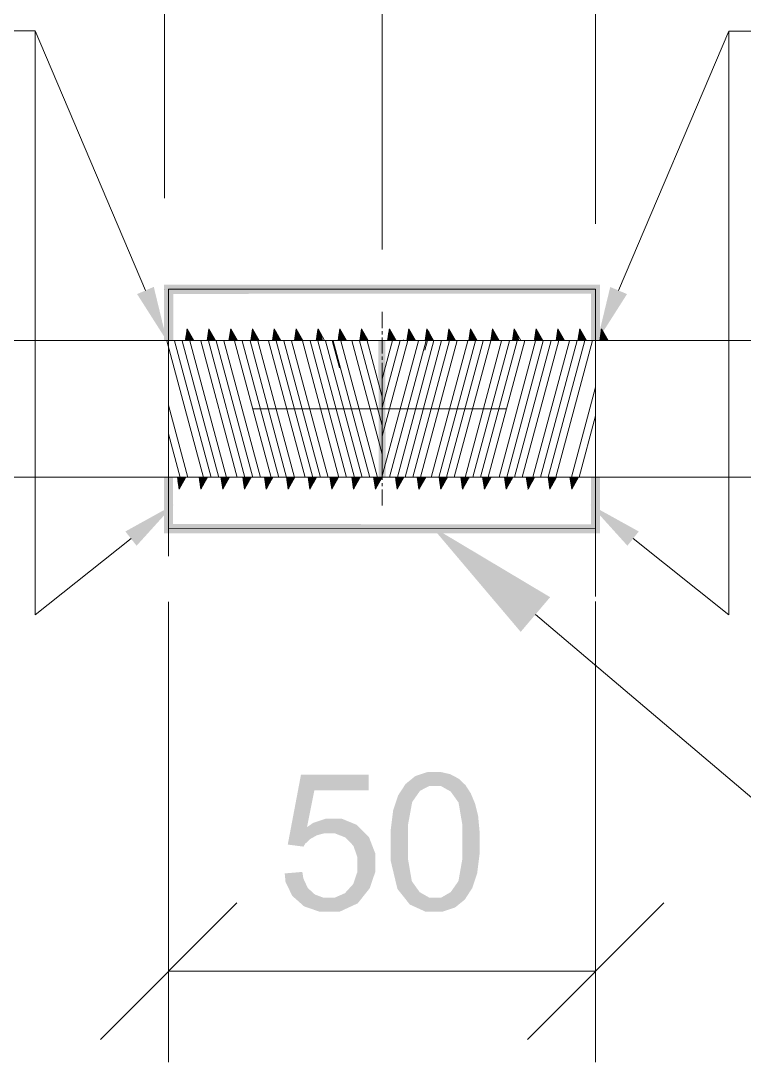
# Model space of a CAD drawing. Header units: millimetres. Extents: x 2 to 579, y 1 to 405.
# Drawn here: x 244.17 to 251.32, y 79.45 to 89.73 of the extents above; entities that cross this region are included whole.
import ezdxf

# ---------------------------------------------------------------- set-up
doc = ezdxf.new("R2010")
doc.units = ezdxf.units.MM
doc.linetypes.add('XKITLINE00', pattern=[0])
doc.layers.add('LinkedObject', color=7, linetype='Continuous', lineweight=0)

# ---------------------------------------------------------------- blocks, each defined once
blk = doc.blocks.new('*A4')
at = {"layer": 'LinkedObject'}
for color, points in [(4, [(249.896, 87.128), (245.677, 87.036), (245.586, 87.126)]), (4, [(249.806, 87.038), (245.677, 87.036), (249.896, 87.128)]), (4, [(249.896, 86.574), (249.806, 87.038), (249.896, 87.128)]), (6, [(245.32, 87.034), (245.485, 87.105), (245.614, 86.572)]), (4, [(245.586, 87.126), (245.677, 86.574), (245.587, 86.574)]), (4, [(245.677, 87.036), (245.677, 86.574), (245.586, 87.126)]), (4, [(249.806, 86.574), (249.806, 87.038), (249.896, 86.574)]), (6, [(249.996, 87.104), (250.162, 87.034), (249.868, 86.572)]), (4, [(247.705, 86.574), (247.776, 85.224), (247.708, 85.224)]), (4, [(247.773, 86.574), (247.776, 85.224), (247.705, 86.574)]), (4, [(245.585, 85.224), (245.676, 84.762), (245.587, 84.672)]), (4, [(245.675, 85.224), (245.676, 84.762), (245.585, 85.224)]), (4, [(249.896, 84.67), (249.806, 85.224), (249.896, 85.224)]), (4, [(249.806, 84.76), (249.806, 85.224), (249.896, 84.67)]), (6, [(245.315, 84.548), (245.204, 84.689), (245.683, 84.954)]), (6, [(250.278, 84.689), (250.166, 84.548), (249.799, 84.954)]), (4, [(245.676, 84.762), (249.806, 84.76), (245.587, 84.672)]), (4, [(245.587, 84.672), (249.806, 84.76), (249.896, 84.67)]), (1, [(249.402, 84.04), (249.111, 83.697), (248.227, 84.741)]), (7, [(248.192, 82.313), (248.207, 82.175), (248.07, 82.273)]), (7, [(248.266, 82.313), (248.207, 82.175), (248.192, 82.313)]), (7, [(248.207, 82.175), (248.266, 82.313), (248.264, 82.175)]), (7, [(248.266, 82.313), (248.322, 82.175), (248.264, 82.175)]), (7, [(248.416, 82.291), (248.266, 82.313), (248.32, 82.313)]), (7, [(248.457, 82.269), (248.266, 82.313), (248.416, 82.291)]), (7, [(248.419, 82.12), (248.266, 82.313), (248.457, 82.269)]), (7, [(248.322, 82.175), (248.266, 82.313), (248.419, 82.12)]), (7, [(247.072, 82.131), (246.809, 81.596), (246.94, 82.288)]), (7, [(247.609, 82.131), (246.94, 82.288), (247.609, 82.288)]), (7, [(247.072, 82.131), (246.94, 82.288), (247.609, 82.131)]), (7, [(247.973, 82.194), (248.082, 82.078), (247.9, 82.082)]), (7, [(248.116, 82.127), (247.973, 82.194), (248.022, 82.234)]), (7, [(248.082, 82.078), (247.973, 82.194), (248.116, 82.127)]), (7, [(248.07, 82.273), (248.207, 82.175), (248.022, 82.234)]), (7, [(248.022, 82.234), (248.207, 82.175), (248.116, 82.127)]), (7, [(248.457, 82.269), (248.458, 82.066), (248.419, 82.12)]), (7, [(248.498, 82.247), (248.458, 82.066), (248.457, 82.269)]), (7, [(248.565, 82.184), (248.458, 82.066), (248.498, 82.247)]), (7, [(246.999, 81.768), (246.809, 81.596), (247.072, 82.131)]), (7, [(248.592, 82.143), (248.458, 82.066), (248.565, 82.184)]), (7, [(248.592, 82.143), (248.497, 82.011), (248.458, 82.066)]), (7, [(248.618, 82.102), (248.497, 82.011), (248.592, 82.143)]), (7, [(248.66, 82.001), (248.497, 82.011), (248.618, 82.102)]), (7, [(248.039, 82.017), (247.827, 81.743), (247.876, 82.009)]), (7, [(247.997, 81.789), (247.827, 81.743), (248.039, 82.017)]), (7, [(247.876, 82.009), (247.827, 81.743), (247.851, 81.936)]), (7, [(247.9, 82.082), (248.082, 82.078), (247.876, 82.009)]), (7, [(247.876, 82.009), (248.082, 82.078), (248.039, 82.017)]), (7, [(248.675, 81.942), (248.535, 81.789), (248.497, 82.011)]), (7, [(248.675, 81.942), (248.497, 82.011), (248.66, 82.001)]), (7, [(248.69, 81.883), (248.535, 81.789), (248.675, 81.942)]), (7, [(248.705, 81.723), (248.535, 81.789), (248.69, 81.883)]), (7, [(247.187, 81.852), (246.999, 81.768), (247.06, 81.81)]), (7, [(247.169, 81.707), (246.999, 81.768), (247.187, 81.852)]), (7, [(247.169, 81.707), (247.187, 81.852), (247.209, 81.707)]), (7, [(247.209, 81.707), (247.187, 81.852), (247.274, 81.707)]), (7, [(247.254, 81.852), (247.274, 81.707), (247.187, 81.852)]), (7, [(247.491, 81.791), (247.254, 81.852), (247.342, 81.852)]), (7, [(247.379, 81.666), (247.254, 81.852), (247.491, 81.791)]), (7, [(247.274, 81.707), (247.254, 81.852), (247.379, 81.666)]), (7, [(247.379, 81.666), (247.491, 81.791), (247.418, 81.625)]), (7, [(247.418, 81.625), (247.491, 81.791), (247.458, 81.584)]), (7, [(247.551, 81.73), (247.458, 81.584), (247.491, 81.791)]), (7, [(247.827, 81.623), (247.997, 81.789), (247.997, 81.623)]), (7, [(247.827, 81.743), (247.997, 81.789), (247.827, 81.623)]), (7, [(248.705, 81.723), (248.535, 81.623), (248.535, 81.789)]), (7, [(246.809, 81.596), (246.999, 81.768), (247.097, 81.688)]), (7, [(247.065, 81.67), (246.809, 81.596), (247.097, 81.688)]), (7, [(247.097, 81.688), (246.999, 81.768), (247.169, 81.707)]), (7, [(247.458, 81.584), (247.551, 81.73), (247.497, 81.472)]), (7, [(247.497, 81.472), (247.551, 81.73), (247.673, 81.511)]), (7, [(247.673, 81.511), (247.551, 81.73), (247.612, 81.669)]), (7, [(248.705, 81.623), (248.535, 81.623), (248.705, 81.723)]), (7, [(247.033, 81.652), (246.809, 81.596), (247.065, 81.67)]), (7, [(246.982, 81.605), (246.809, 81.596), (247.033, 81.652)]), (7, [(246.809, 81.596), (246.982, 81.605), (246.964, 81.576)]), (7, [(247.997, 81.623), (247.827, 81.433), (247.827, 81.623)]), (7, [(247.997, 81.456), (247.827, 81.433), (247.997, 81.623)]), (7, [(248.705, 81.623), (248.535, 81.457), (248.535, 81.623)]), (7, [(248.705, 81.504), (248.535, 81.457), (248.705, 81.623)]), (7, [(247.497, 81.472), (247.673, 81.511), (247.497, 81.401)]), (7, [(247.497, 81.401), (247.673, 81.511), (247.497, 81.326)]), (7, [(247.673, 81.415), (247.497, 81.326), (247.673, 81.511)]), (7, [(248.496, 81.236), (248.705, 81.504), (248.657, 81.239)]), (7, [(248.535, 81.457), (248.705, 81.504), (248.496, 81.236)]), (7, [(248.657, 81.239), (248.705, 81.504), (248.681, 81.312)]), (7, [(247.456, 81.206), (247.673, 81.415), (247.566, 81.098)]), (7, [(247.497, 81.326), (247.673, 81.415), (247.456, 81.206)]), (7, [(247.566, 81.098), (247.673, 81.415), (247.619, 81.165)]), (7, [(247.619, 81.165), (247.673, 81.415), (247.673, 81.323)]), (7, [(247.997, 81.456), (247.96, 81.074), (247.827, 81.433)]), (7, [(247.827, 81.433), (247.96, 81.074), (247.893, 81.158)]), (7, [(248.035, 81.235), (247.96, 81.074), (247.997, 81.456)]), (7, [(246.963, 81.262), (246.779, 81.311), (246.953, 81.326)]), (7, [(246.779, 81.311), (246.912, 81.038), (246.787, 81.226)]), (7, [(246.963, 81.262), (246.912, 81.038), (246.779, 81.311)]), (7, [(246.787, 81.226), (246.912, 81.038), (246.854, 81.089)]), (7, [(247.007, 81.167), (246.912, 81.038), (246.963, 81.262)]), (7, [(246.912, 81.038), (247.007, 81.167), (246.97, 80.986)]), (7, [(247.042, 81.135), (246.97, 80.986), (247.007, 81.167)]), (7, [(247.415, 81.161), (247.566, 81.098), (247.374, 81.116)]), (7, [(247.456, 81.206), (247.566, 81.098), (247.415, 81.161)]), (7, [(247.96, 81.074), (248.035, 81.235), (248.074, 81.18)]), (7, [(248.113, 81.126), (247.96, 81.074), (248.074, 81.18)]), (7, [(248.458, 81.181), (248.559, 81.053), (248.419, 81.126)]), (7, [(248.657, 81.239), (248.458, 81.181), (248.496, 81.236)]), (7, [(248.632, 81.166), (248.458, 81.181), (248.657, 81.239)]), (7, [(248.559, 81.053), (248.458, 81.181), (248.632, 81.166)]), (7, [(247.077, 81.103), (246.97, 80.986), (247.042, 81.135)]), (7, [(247.077, 81.103), (247.212, 80.934), (246.97, 80.986)]), (7, [(247.162, 81.071), (247.212, 80.934), (247.077, 81.103)]), (7, [(247.212, 81.071), (247.212, 80.934), (247.162, 81.071)]), (7, [(247.212, 80.934), (247.566, 81.098), (247.324, 80.934)]), (7, [(247.272, 81.071), (247.566, 81.098), (247.212, 80.934)]), (7, [(247.272, 81.071), (247.212, 80.934), (247.212, 81.071)]), (7, [(247.374, 81.116), (247.566, 81.098), (247.272, 81.071)]), (7, [(247.324, 80.934), (247.566, 81.098), (247.501, 81.016)]), (7, [(248.113, 81.126), (248.266, 80.934), (247.96, 81.074)]), (7, [(247.96, 81.074), (248.266, 80.934), (248.015, 81.004)]), (7, [(248.209, 81.071), (248.266, 80.934), (248.113, 81.126)]), (7, [(248.266, 80.934), (248.209, 81.071), (248.266, 81.071)]), (7, [(248.266, 80.934), (248.323, 81.071), (248.34, 80.934)]), (7, [(248.323, 81.071), (248.266, 80.934), (248.266, 81.071)]), (7, [(248.511, 81.014), (248.323, 81.071), (248.419, 81.126)]), (7, [(248.462, 80.974), (248.323, 81.071), (248.511, 81.014)]), (7, [(248.34, 80.934), (248.323, 81.071), (248.462, 80.974)]), (7, [(248.419, 81.126), (248.559, 81.053), (248.511, 81.014)]), (7, [(246.97, 80.986), (247.212, 80.934), (247.12, 80.934)]), (7, [(248.015, 81.004), (248.266, 80.934), (248.169, 80.934)])]:
    blk.add_hatch(color=color, dxfattribs=at).paths.add_polyline_path(points, flags=17)
at = {"layer": 'LinkedObject', "color": 6, "linetype": 'XKITLINE00', "lineweight": 0}
for p, q in [((245.592, 87.981), (245.592, 96.661)), ((247.741, 87.474), (247.741, 96.661)), ((247.741, 87.758), (247.741, 96.661)), ((249.851, 87.729), (249.851, 96.661)), ((244.313, 89.633), (239.318, 89.633)), ((245.402, 87.069), (244.313, 89.633)), ((244.313, 83.867), (244.313, 89.633)), ((250.079, 87.069), (251.169, 89.632)), ((251.169, 89.632), (256.164, 89.632)), ((251.169, 83.867), (251.169, 89.632)), ((246.468, 85.899), (248.968, 85.899)), ((245.26, 84.618), (244.313, 83.867)), ((250.222, 84.618), (251.169, 83.867)), ((245.632, 83.994), (245.632, 79.447)), ((249.852, 83.996), (249.852, 79.447)), ((246.307, 81.022), (244.957, 79.672)), ((249.177, 79.672), (250.527, 81.022)), ((245.632, 80.347), (249.852, 80.347))]:
    blk.add_line(p, q, dxfattribs=at)
at = {"layer": 'LinkedObject', "color": 7, "linetype": 'XKITLINE00', "lineweight": 0}
for p, q in [((245.592, 87.081), (245.592, 87.081)), ((247.741, 86.858), (247.741, 86.858)), ((249.851, 86.829), (249.851, 86.829)), ((233.175, 86.574), (262.309, 86.574)), ((247.741, 86.574), (247.741, 86.574)), ((262.309, 85.224), (233.175, 85.224)), ((245.632, 84.894), (245.632, 84.894)), ((249.852, 84.896), (249.852, 84.896)), ((249.852, 80.347), (249.852, 80.347))]:
    blk.add_line(p, q, dxfattribs=at)
at = {"layer": 'LinkedObject', "color": 4, "linetype": 'XKITLINE00', "lineweight": 0}
for p, q in [((245.631, 87.081), (249.851, 87.083)), ((245.632, 86.574), (245.631, 87.081)), ((249.851, 86.574), (249.851, 87.083)), ((249.851, 87.083), (249.851, 84.046)), ((245.632, 86.934), (245.632, 84.445)), ((247.741, 86.196), (247.741, 85.224)), ((245.632, 85.224), (245.631, 84.717)), ((249.851, 85.225), (249.851, 84.715)), ((245.631, 84.717), (249.851, 84.715))]:
    blk.add_line(p, q, dxfattribs=at)
at = {"layer": 'LinkedObject', "color": 9, "linetype": 'XKITLINE00', "lineweight": 0}
for p, q in [((247.741, 86.698), (247.741, 86.858)), ((247.741, 86.636), (247.741, 86.667)), ((247.741, 86.448), (247.741, 86.605)), ((247.741, 86.446), (247.741, 86.574)), ((247.741, 86.386), (247.741, 86.417)), ((247.741, 86.384), (247.741, 86.415)), ((247.741, 86.198), (247.741, 86.355)), ((247.741, 86.196), (247.741, 86.352)), ((247.741, 86.136), (247.741, 86.167)), ((247.741, 86.134), (247.741, 86.165)), ((247.741, 85.948), (247.741, 86.105)), ((247.741, 85.946), (247.741, 86.102)), ((247.741, 85.886), (247.741, 85.917)), ((247.741, 85.884), (247.741, 85.915)), ((247.741, 85.698), (247.741, 85.855)), ((247.741, 85.696), (247.741, 85.852)), ((247.741, 85.636), (247.741, 85.667)), ((247.741, 85.634), (247.741, 85.665)), ((247.741, 85.448), (247.741, 85.605)), ((247.741, 85.446), (247.741, 85.602)), ((247.741, 85.386), (247.741, 85.417)), ((247.741, 85.384), (247.741, 85.415)), ((247.741, 85.198), (247.741, 85.355)), ((247.741, 85.224), (247.741, 85.352)), ((247.741, 85.136), (247.741, 85.167)), ((247.741, 84.945), (247.741, 85.105))]:
    blk.add_line(p, q, dxfattribs=at)
at = {"layer": 'LinkedObject', "color": 1, "linetype": 'XKITLINE00', "lineweight": 0}
for p, q in [((245.814, 86.692), (245.797, 86.574)), ((245.803, 86.618), (245.815, 86.574)), ((245.804, 86.625), (245.818, 86.574)), ((245.807, 86.639), (245.824, 86.574)), ((245.808, 86.647), (245.827, 86.574)), ((245.81, 86.661), (245.833, 86.574)), ((245.811, 86.668), (245.836, 86.574)), ((245.813, 86.683), (245.842, 86.574)), ((245.88, 86.574), (245.814, 86.692)), ((245.814, 86.69), (245.845, 86.574)), ((245.824, 86.674), (245.851, 86.574)), ((245.83, 86.664), (245.854, 86.574)), ((245.842, 86.643), (245.86, 86.574)), ((245.847, 86.632), (245.863, 86.574)), ((246.03, 86.692), (246.013, 86.574)), ((246.019, 86.618), (246.031, 86.574)), ((246.02, 86.625), (246.034, 86.574)), ((246.022, 86.64), (246.04, 86.574)), ((246.023, 86.647), (246.043, 86.574)), ((246.025, 86.662), (246.049, 86.574)), ((246.026, 86.669), (246.052, 86.574)), ((246.029, 86.683), (246.058, 86.574)), ((246.096, 86.574), (246.03, 86.692)), ((246.03, 86.69), (246.061, 86.574)), ((246.04, 86.673), (246.067, 86.574)), ((246.046, 86.663), (246.07, 86.574)), ((246.057, 86.642), (246.076, 86.574)), ((246.063, 86.632), (246.079, 86.574)), ((246.245, 86.692), (246.228, 86.574)), ((246.235, 86.618), (246.247, 86.574)), ((246.236, 86.626), (246.25, 86.574)), ((246.238, 86.64), (246.256, 86.574)), ((246.239, 86.647), (246.259, 86.574)), ((246.241, 86.662), (246.264, 86.574)), ((246.242, 86.669), (246.267, 86.574)), ((246.244, 86.684), (246.273, 86.574)), ((246.311, 86.574), (246.245, 86.692)), ((246.245, 86.691), (246.276, 86.574)), ((246.256, 86.673), (246.282, 86.574)), ((246.262, 86.663), (246.285, 86.574)), ((246.273, 86.642), (246.291, 86.574)), ((246.279, 86.632), (246.294, 86.574)), ((246.461, 86.692), (246.444, 86.574)), ((246.45, 86.619), (246.462, 86.574)), ((246.451, 86.626), (246.465, 86.574)), ((246.453, 86.64), (246.471, 86.574)), ((246.454, 86.648), (246.474, 86.574)), ((246.457, 86.662), (246.48, 86.574)), ((246.458, 86.669), (246.483, 86.574)), ((246.46, 86.684), (246.489, 86.574)), ((246.527, 86.574), (246.461, 86.692)), ((246.461, 86.691), (246.492, 86.574)), ((246.472, 86.673), (246.498, 86.574)), ((246.477, 86.662), (246.501, 86.574)), ((246.489, 86.641), (246.507, 86.574)), ((246.495, 86.631), (246.51, 86.574)), ((246.676, 86.692), (246.659, 86.574)), ((246.666, 86.619), (246.678, 86.574)), ((246.667, 86.626), (246.681, 86.574)), ((246.669, 86.641), (246.687, 86.574)), ((246.67, 86.648), (246.69, 86.574)), ((246.672, 86.662), (246.696, 86.574)), ((246.673, 86.67), (246.699, 86.574)), ((246.675, 86.684), (246.705, 86.574)), ((246.742, 86.574), (246.676, 86.692)), ((246.676, 86.691), (246.708, 86.574)), ((246.688, 86.672), (246.714, 86.574)), ((246.693, 86.662), (246.717, 86.574)), ((246.705, 86.641), (246.723, 86.574)), ((246.711, 86.631), (246.726, 86.574)), ((246.892, 86.692), (246.875, 86.574)), ((246.881, 86.619), (246.894, 86.574)), ((246.882, 86.627), (246.897, 86.574)), ((246.885, 86.641), (246.903, 86.574)), ((246.886, 86.648), (246.906, 86.574)), ((246.888, 86.663), (246.912, 86.574)), ((246.889, 86.67), (246.915, 86.574)), ((246.891, 86.684), (246.921, 86.574)), ((246.892, 86.692), (246.924, 86.574)), ((246.958, 86.574), (246.892, 86.692)), ((246.903, 86.672), (246.929, 86.574)), ((246.909, 86.661), (246.932, 86.574)), ((246.921, 86.641), (246.938, 86.574)), ((246.926, 86.63), (246.941, 86.574)), ((247.108, 86.692), (247.09, 86.574)), ((247.097, 86.62), (247.109, 86.574)), ((247.098, 86.627), (247.112, 86.574)), ((247.1, 86.641), (247.118, 86.574)), ((247.101, 86.649), (247.121, 86.574)), ((247.103, 86.663), (247.127, 86.574)), ((247.104, 86.67), (247.13, 86.574)), ((247.106, 86.685), (247.136, 86.574)), ((247.108, 86.692), (247.139, 86.574)), ((247.173, 86.574), (247.108, 86.692)), ((247.119, 86.671), (247.145, 86.574)), ((247.125, 86.661), (247.148, 86.574)), ((247.136, 86.64), (247.154, 86.574)), ((247.323, 86.692), (247.306, 86.574)), ((247.312, 86.617), (247.324, 86.574)), ((247.313, 86.624), (247.327, 86.574)), ((247.315, 86.639), (247.333, 86.574)), ((247.316, 86.646), (247.336, 86.574)), ((247.319, 86.661), (247.342, 86.574)), ((247.32, 86.668), (247.345, 86.574)), ((247.322, 86.682), (247.351, 86.574)), ((247.389, 86.574), (247.323, 86.692)), ((247.323, 86.69), (247.354, 86.574)), ((247.333, 86.675), (247.36, 86.574)), ((247.338, 86.664), (247.363, 86.574)), ((247.35, 86.644), (247.369, 86.574)), ((247.356, 86.633), (247.372, 86.574)), ((247.539, 86.692), (247.521, 86.574)), ((247.528, 86.617), (247.539, 86.574)), ((247.529, 86.625), (247.542, 86.574)), ((247.531, 86.639), (247.548, 86.574)), ((247.532, 86.646), (247.551, 86.574)), ((247.534, 86.661), (247.557, 86.574)), ((247.535, 86.668), (247.56, 86.574)), ((247.537, 86.683), (247.566, 86.574)), ((247.538, 86.69), (247.569, 86.574)), ((247.604, 86.574), (247.539, 86.692)), ((247.548, 86.674), (247.575, 86.574)), ((247.554, 86.664), (247.578, 86.574)), ((247.566, 86.643), (247.584, 86.574)), ((247.572, 86.633), (247.587, 86.574)), ((247.813, 86.692), (247.796, 86.574)), ((247.802, 86.618), (247.814, 86.574)), ((247.803, 86.625), (247.817, 86.574)), ((247.805, 86.639), (247.823, 86.574)), ((247.806, 86.647), (247.826, 86.574)), ((247.809, 86.661), (247.832, 86.574)), ((247.81, 86.668), (247.835, 86.574)), ((247.812, 86.683), (247.841, 86.574)), ((247.879, 86.574), (247.813, 86.692)), ((247.813, 86.69), (247.844, 86.574)), ((247.823, 86.674), (247.85, 86.574)), ((247.829, 86.663), (247.853, 86.574)), ((247.84, 86.643), (247.859, 86.574)), ((247.846, 86.632), (247.862, 86.574)), ((248.004, 86.692), (247.987, 86.574)), ((247.993, 86.618), (248.005, 86.574)), ((247.994, 86.625), (248.008, 86.574)), ((247.997, 86.64), (248.014, 86.574)), ((247.998, 86.647), (248.017, 86.574)), ((248, 86.661), (248.023, 86.574)), ((248.001, 86.669), (248.026, 86.574)), ((248.003, 86.683), (248.032, 86.574)), ((248.07, 86.574), (248.004, 86.692)), ((248.004, 86.69), (248.035, 86.574)), ((248.015, 86.673), (248.041, 86.574)), ((248.02, 86.663), (248.044, 86.574)), ((248.032, 86.642), (248.05, 86.574)), ((248.038, 86.632), (248.053, 86.574)), ((248.185, 86.692), (248.168, 86.574)), ((248.175, 86.618), (248.186, 86.574)), ((248.176, 86.626), (248.189, 86.574)), ((248.178, 86.64), (248.195, 86.574)), ((248.179, 86.647), (248.198, 86.574)), ((248.181, 86.662), (248.204, 86.574)), ((248.182, 86.669), (248.207, 86.574)), ((248.184, 86.684), (248.213, 86.574)), ((248.251, 86.574), (248.185, 86.692)), ((248.185, 86.691), (248.216, 86.574)), ((248.196, 86.673), (248.222, 86.574)), ((248.202, 86.663), (248.225, 86.574)), ((248.213, 86.642), (248.231, 86.574)), ((248.219, 86.632), (248.234, 86.574)), ((248.401, 86.692), (248.384, 86.574)), ((248.39, 86.619), (248.402, 86.574)), ((248.391, 86.626), (248.405, 86.574)), ((248.393, 86.64), (248.411, 86.574)), ((248.394, 86.648), (248.414, 86.574)), ((248.396, 86.662), (248.42, 86.574)), ((248.398, 86.669), (248.423, 86.574)), ((248.4, 86.684), (248.429, 86.574)), ((248.467, 86.574), (248.401, 86.692)), ((248.401, 86.691), (248.432, 86.574)), ((248.412, 86.673), (248.438, 86.574)), ((248.417, 86.662), (248.441, 86.574)), ((248.429, 86.641), (248.447, 86.574)), ((248.435, 86.631), (248.45, 86.574)), ((248.616, 86.692), (248.599, 86.574)), ((248.606, 86.619), (248.618, 86.574)), ((248.607, 86.626), (248.621, 86.574)), ((248.609, 86.641), (248.627, 86.574)), ((248.61, 86.648), (248.63, 86.574)), ((248.612, 86.662), (248.636, 86.574)), ((248.613, 86.67), (248.639, 86.574)), ((248.615, 86.684), (248.645, 86.574)), ((248.682, 86.574), (248.616, 86.692)), ((248.616, 86.691), (248.648, 86.574)), ((248.627, 86.672), (248.654, 86.574)), ((248.633, 86.662), (248.657, 86.574)), ((248.645, 86.641), (248.663, 86.574)), ((248.651, 86.631), (248.666, 86.574)), ((248.832, 86.692), (248.815, 86.574)), ((248.821, 86.619), (248.834, 86.574)), ((248.822, 86.627), (248.837, 86.574)), ((248.825, 86.641), (248.842, 86.574)), ((248.826, 86.648), (248.845, 86.574)), ((248.828, 86.663), (248.851, 86.574)), ((248.829, 86.67), (248.854, 86.574)), ((248.831, 86.684), (248.86, 86.574)), ((248.832, 86.692), (248.863, 86.574)), ((248.898, 86.574), (248.832, 86.692)), ((248.843, 86.672), (248.869, 86.574)), ((248.849, 86.661), (248.872, 86.574)), ((248.861, 86.641), (248.878, 86.574)), ((248.866, 86.63), (248.881, 86.574)), ((249.047, 86.692), (249.03, 86.574)), ((249.037, 86.62), (249.049, 86.574)), ((249.038, 86.627), (249.052, 86.574)), ((249.04, 86.641), (249.058, 86.574)), ((249.041, 86.649), (249.061, 86.574)), ((249.043, 86.663), (249.067, 86.574)), ((249.044, 86.67), (249.07, 86.574)), ((249.046, 86.685), (249.076, 86.574)), ((249.113, 86.574), (249.047, 86.692)), ((249.048, 86.692), (249.079, 86.574)), ((249.059, 86.671), (249.085, 86.574)), ((249.065, 86.661), (249.088, 86.574)), ((249.076, 86.64), (249.094, 86.574)), ((249.263, 86.692), (249.246, 86.574)), ((249.252, 86.617), (249.264, 86.574)), ((249.253, 86.624), (249.267, 86.574)), ((249.255, 86.639), (249.273, 86.574)), ((249.256, 86.646), (249.276, 86.574)), ((249.258, 86.661), (249.282, 86.574)), ((249.26, 86.668), (249.285, 86.574)), ((249.262, 86.682), (249.291, 86.574)), ((249.329, 86.574), (249.263, 86.692)), ((249.263, 86.69), (249.294, 86.574)), ((249.273, 86.675), (249.3, 86.574)), ((249.278, 86.664), (249.303, 86.574)), ((249.29, 86.644), (249.309, 86.574)), ((249.296, 86.633), (249.312, 86.574)), ((249.479, 86.692), (249.461, 86.574)), ((249.468, 86.617), (249.479, 86.574)), ((249.469, 86.625), (249.482, 86.574)), ((249.471, 86.639), (249.488, 86.574)), ((249.472, 86.646), (249.491, 86.574)), ((249.474, 86.661), (249.497, 86.574)), ((249.475, 86.668), (249.5, 86.574)), ((249.477, 86.683), (249.506, 86.574)), ((249.478, 86.69), (249.509, 86.574)), ((249.544, 86.574), (249.479, 86.692)), ((249.488, 86.674), (249.515, 86.574)), ((249.494, 86.664), (249.518, 86.574)), ((249.506, 86.643), (249.524, 86.574)), ((249.512, 86.633), (249.527, 86.574)), ((249.694, 86.692), (249.677, 86.574)), ((249.683, 86.618), (249.695, 86.574)), ((249.684, 86.625), (249.698, 86.574)), ((249.686, 86.639), (249.704, 86.574)), ((249.688, 86.647), (249.707, 86.574)), ((249.69, 86.661), (249.713, 86.574)), ((249.691, 86.668), (249.716, 86.574)), ((249.693, 86.683), (249.722, 86.574)), ((249.76, 86.574), (249.694, 86.692)), ((249.694, 86.69), (249.725, 86.574)), ((249.704, 86.674), (249.731, 86.574)), ((249.71, 86.664), (249.734, 86.574)), ((249.722, 86.643), (249.74, 86.574)), ((249.727, 86.632), (249.743, 86.574)), ((249.91, 86.692), (249.892, 86.574)), ((249.899, 86.618), (249.911, 86.574)), ((249.9, 86.625), (249.914, 86.574)), ((249.902, 86.64), (249.92, 86.574)), ((249.903, 86.647), (249.923, 86.574)), ((249.905, 86.662), (249.929, 86.574)), ((249.906, 86.669), (249.932, 86.574)), ((249.908, 86.683), (249.938, 86.574)), ((249.909, 86.69), (249.941, 86.574)), ((249.975, 86.574), (249.91, 86.692)), ((249.92, 86.673), (249.947, 86.574)), ((249.926, 86.663), (249.95, 86.574)), ((249.937, 86.642), (249.956, 86.574)), ((249.943, 86.632), (249.959, 86.574)), ((245.614, 86.572), (245.975, 85.223)), ((245.69, 86.572), (246.051, 85.223)), ((245.766, 86.572), (246.128, 85.223)), ((245.797, 86.574), (245.797, 86.574)), ((245.798, 86.582), (245.8, 86.574)), ((245.8, 86.596), (245.806, 86.574)), ((245.801, 86.603), (245.809, 86.574)), ((245.842, 86.572), (246.204, 85.222)), ((245.859, 86.612), (245.869, 86.574)), ((245.865, 86.601), (245.872, 86.574)), ((245.876, 86.581), (245.878, 86.574)), ((245.949, 86.572), (246.31, 85.223)), ((246.013, 86.575), (246.013, 86.574)), ((246.014, 86.582), (246.016, 86.574)), ((246.016, 86.596), (246.022, 86.574)), ((246.017, 86.604), (246.025, 86.574)), ((246.025, 86.572), (246.386, 85.223)), ((246.075, 86.611), (246.085, 86.574)), ((246.081, 86.601), (246.088, 86.574)), ((246.092, 86.58), (246.094, 86.574)), ((246.101, 86.572), (246.463, 85.222)), ((246.177, 86.572), (246.539, 85.222)), ((246.228, 86.575), (246.229, 86.574)), ((246.229, 86.582), (246.232, 86.574)), ((246.231, 86.597), (246.238, 86.574)), ((246.232, 86.604), (246.241, 86.574)), ((246.284, 86.572), (246.645, 85.223)), ((246.291, 86.611), (246.3, 86.574)), ((246.296, 86.601), (246.303, 86.574)), ((246.308, 86.58), (246.309, 86.574)), ((246.36, 86.572), (246.722, 85.222)), ((246.436, 86.572), (246.798, 85.222)), ((246.444, 86.575), (246.444, 86.574)), ((246.445, 86.582), (246.447, 86.574)), ((246.447, 86.597), (246.453, 86.574)), ((246.448, 86.604), (246.456, 86.574)), ((246.506, 86.61), (246.516, 86.574)), ((246.512, 86.6), (246.519, 86.574)), ((246.512, 86.572), (246.874, 85.222)), ((246.524, 86.579), (246.525, 86.574)), ((246.619, 86.572), (246.98, 85.222)), ((246.659, 86.576), (246.66, 86.574)), ((246.661, 86.583), (246.663, 86.574)), ((246.663, 86.597), (246.669, 86.574)), ((246.664, 86.605), (246.672, 86.574)), ((246.695, 86.572), (247.057, 85.222)), ((246.722, 86.61), (246.732, 86.574)), ((246.728, 86.6), (246.735, 86.574)), ((246.739, 86.579), (246.741, 86.574)), ((246.771, 86.572), (247.133, 85.222)), ((246.847, 86.571), (247.209, 85.222)), ((246.875, 86.576), (246.876, 86.574)), ((246.876, 86.583), (246.879, 86.574)), ((246.878, 86.598), (246.885, 86.574)), ((246.879, 86.605), (246.888, 86.574)), ((246.938, 86.61), (246.947, 86.574)), ((246.944, 86.599), (246.95, 86.574)), ((246.954, 86.573), (247.315, 85.223)), ((246.955, 86.578), (246.956, 86.574)), ((247.03, 86.573), (247.391, 85.223)), ((247.091, 86.576), (247.091, 86.574)), ((247.092, 86.583), (247.094, 86.574)), ((247.094, 86.598), (247.1, 86.574)), ((247.095, 86.605), (247.103, 86.574)), ((247.106, 86.573), (247.468, 85.223)), ((247.182, 86.572), (247.544, 85.223)), ((247.248, 86.574), (247.32, 86.306)), ((247.258, 86.572), (247.62, 85.223)), ((247.307, 86.581), (247.309, 86.574)), ((247.309, 86.595), (247.315, 86.574)), ((247.31, 86.603), (247.318, 86.574)), ((247.334, 86.572), (247.696, 85.222)), ((247.367, 86.613), (247.378, 86.574)), ((247.373, 86.602), (247.381, 86.574)), ((247.385, 86.582), (247.387, 86.574)), ((247.441, 86.574), (247.741, 85.451)), ((247.517, 86.573), (247.741, 85.736)), ((247.521, 86.574), (247.521, 86.574)), ((247.523, 86.581), (247.524, 86.574)), ((247.525, 86.596), (247.53, 86.574)), ((247.526, 86.603), (247.533, 86.574)), ((247.583, 86.612), (247.593, 86.574)), ((247.589, 86.602), (247.596, 86.574)), ((247.593, 86.573), (247.741, 86.02)), ((247.6, 86.581), (247.602, 86.574)), ((247.737, 86.574), (247.737, 86.574)), ((247.74, 86.574), (247.74, 86.574)), ((248.101, 86.573), (247.74, 85.224)), ((247.995, 86.575), (247.741, 85.629)), ((247.919, 86.575), (247.741, 85.913)), ((247.843, 86.575), (247.741, 86.196)), ((247.799, 86.596), (247.805, 86.574)), ((247.8, 86.603), (247.808, 86.574)), ((247.805, 86.601), (247.812, 86.574)), ((247.816, 86.581), (247.818, 86.574)), ((248.177, 86.574), (247.816, 85.224)), ((247.858, 86.612), (247.868, 86.574)), ((248.253, 86.574), (247.892, 85.224)), ((247.953, 86.575), (247.953, 86.574)), ((247.954, 86.582), (247.956, 86.574)), ((248.33, 86.574), (247.968, 85.225)), ((247.99, 86.596), (247.996, 86.574)), ((247.991, 86.604), (247.999, 86.574)), ((248.032, 86.58), (248.034, 86.574)), ((248.406, 86.574), (248.044, 85.225)), ((248.049, 86.611), (248.059, 86.574)), ((248.055, 86.601), (248.062, 86.574)), ((248.482, 86.575), (248.12, 85.225)), ((248.189, 86.574), (248.163, 86.479)), ((248.168, 86.575), (248.169, 86.574)), ((248.169, 86.582), (248.171, 86.574)), ((248.171, 86.597), (248.177, 86.574)), ((248.172, 86.604), (248.18, 86.574)), ((248.588, 86.573), (248.227, 85.223)), ((248.23, 86.611), (248.24, 86.574)), ((248.236, 86.6), (248.243, 86.574)), ((248.248, 86.58), (248.249, 86.574)), ((248.664, 86.573), (248.303, 85.223)), ((248.74, 86.573), (248.379, 85.224)), ((248.384, 86.575), (248.384, 86.574)), ((248.385, 86.582), (248.387, 86.574)), ((248.387, 86.597), (248.393, 86.574)), ((248.388, 86.604), (248.396, 86.574)), ((248.446, 86.61), (248.456, 86.574)), ((248.452, 86.6), (248.459, 86.574)), ((248.817, 86.573), (248.455, 85.224)), ((248.464, 86.579), (248.465, 86.574)), ((248.923, 86.573), (248.562, 85.223)), ((248.599, 86.576), (248.6, 86.574)), ((248.6, 86.583), (248.603, 86.574)), ((248.603, 86.597), (248.609, 86.574)), ((248.604, 86.604), (248.612, 86.574)), ((248.999, 86.573), (248.638, 85.224)), ((248.662, 86.61), (248.672, 86.574)), ((248.668, 86.6), (248.675, 86.574)), ((248.679, 86.579), (248.681, 86.574)), ((249.076, 86.573), (248.714, 85.224)), ((249.152, 86.574), (248.79, 85.224)), ((248.815, 86.576), (248.816, 86.574)), ((248.816, 86.583), (248.819, 86.574)), ((248.818, 86.598), (248.825, 86.574)), ((248.819, 86.605), (248.828, 86.574)), ((248.878, 86.61), (248.887, 86.574)), ((248.884, 86.599), (248.89, 86.574)), ((248.895, 86.578), (248.896, 86.574)), ((249.258, 86.573), (248.897, 85.224)), ((249.031, 86.576), (249.031, 86.574)), ((249.032, 86.583), (249.034, 86.574)), ((249.034, 86.598), (249.04, 86.574)), ((249.035, 86.605), (249.043, 86.574)), ((249.411, 86.574), (249.049, 85.224)), ((249.487, 86.574), (249.125, 85.224)), ((249.593, 86.573), (249.232, 85.224)), ((249.247, 86.581), (249.249, 86.574)), ((249.249, 86.595), (249.255, 86.574)), ((249.25, 86.603), (249.258, 86.574)), ((249.307, 86.613), (249.318, 86.574)), ((249.67, 86.574), (249.308, 85.224)), ((249.313, 86.602), (249.321, 86.574)), ((249.325, 86.582), (249.327, 86.574)), ((249.746, 86.574), (249.384, 85.224)), ((249.822, 86.574), (249.46, 85.224)), ((249.461, 86.574), (249.461, 86.574)), ((249.462, 86.581), (249.464, 86.574)), ((249.465, 86.596), (249.47, 86.574)), ((249.466, 86.603), (249.473, 86.574)), ((249.523, 86.612), (249.533, 86.574)), ((249.529, 86.602), (249.536, 86.574)), ((249.54, 86.581), (249.542, 86.574)), ((249.677, 86.574), (249.677, 86.574)), ((249.678, 86.582), (249.68, 86.574)), ((249.68, 86.596), (249.686, 86.574)), ((249.681, 86.603), (249.689, 86.574)), ((249.739, 86.612), (249.749, 86.574)), ((249.745, 86.601), (249.752, 86.574)), ((249.756, 86.581), (249.758, 86.574)), ((249.893, 86.575), (249.893, 86.574)), ((249.894, 86.582), (249.896, 86.574)), ((249.896, 86.596), (249.902, 86.574)), ((249.897, 86.604), (249.905, 86.574)), ((249.955, 86.611), (249.965, 86.574)), ((249.96, 86.601), (249.968, 86.574)), ((249.972, 86.58), (249.974, 86.574)), ((249.851, 86.114), (249.612, 85.224)), ((245.632, 85.938), (245.823, 85.223)), ((249.851, 85.83), (249.688, 85.224)), ((245.632, 85.654), (245.747, 85.223)), ((245.735, 85.106), (245.718, 85.224)), ((245.719, 85.224), (245.746, 85.125)), ((245.722, 85.224), (245.748, 85.129)), ((245.723, 85.187), (245.741, 85.118)), ((245.728, 85.224), (245.752, 85.136)), ((245.731, 85.224), (245.754, 85.14)), ((245.801, 85.224), (245.735, 85.106)), ((245.737, 85.224), (245.758, 85.147)), ((245.74, 85.224), (245.76, 85.151)), ((245.746, 85.224), (245.764, 85.158)), ((245.749, 85.224), (245.766, 85.162)), ((245.755, 85.224), (245.77, 85.169)), ((245.758, 85.224), (245.772, 85.173)), ((245.764, 85.224), (245.776, 85.18)), ((245.767, 85.224), (245.778, 85.184)), ((245.773, 85.224), (245.782, 85.191)), ((245.776, 85.224), (245.784, 85.194)), ((245.782, 85.224), (245.788, 85.202)), ((245.785, 85.224), (245.79, 85.205)), ((245.791, 85.224), (245.794, 85.213)), ((245.794, 85.224), (245.796, 85.216)), ((245.8, 85.224), (245.8, 85.223)), ((245.95, 85.106), (245.933, 85.224)), ((245.935, 85.224), (245.961, 85.126)), ((245.938, 85.224), (245.963, 85.129)), ((245.938, 85.188), (245.957, 85.118)), ((245.944, 85.224), (245.967, 85.137)), ((245.947, 85.224), (245.969, 85.14)), ((246.016, 85.224), (245.95, 85.106)), ((245.953, 85.224), (245.973, 85.147)), ((245.956, 85.224), (245.975, 85.151)), ((245.962, 85.224), (245.979, 85.158)), ((245.965, 85.224), (245.981, 85.162)), ((245.971, 85.224), (245.985, 85.169)), ((245.974, 85.224), (245.987, 85.173)), ((245.98, 85.224), (245.991, 85.18)), ((245.983, 85.224), (245.994, 85.184)), ((245.989, 85.224), (245.998, 85.191)), ((245.992, 85.224), (246, 85.195)), ((245.998, 85.224), (246.004, 85.202)), ((246.001, 85.224), (246.006, 85.205)), ((246.007, 85.224), (246.01, 85.213)), ((246.01, 85.224), (246.012, 85.216)), ((246.016, 85.224), (246.016, 85.224)), ((246.166, 85.106), (246.149, 85.224)), ((246.15, 85.224), (246.177, 85.126)), ((246.153, 85.224), (246.179, 85.129)), ((246.154, 85.189), (246.173, 85.119)), ((246.159, 85.224), (246.183, 85.137)), ((246.162, 85.224), (246.185, 85.14)), ((246.232, 85.224), (246.166, 85.106)), ((246.168, 85.224), (246.189, 85.148)), ((246.171, 85.224), (246.191, 85.151)), ((246.177, 85.224), (246.195, 85.158)), ((246.18, 85.224), (246.197, 85.162)), ((246.186, 85.224), (246.201, 85.169)), ((246.189, 85.224), (246.203, 85.173)), ((246.195, 85.224), (246.207, 85.18)), ((246.198, 85.224), (246.209, 85.184)), ((246.204, 85.224), (246.213, 85.191)), ((246.207, 85.224), (246.215, 85.195)), ((246.213, 85.224), (246.219, 85.202)), ((246.216, 85.224), (246.221, 85.206)), ((246.222, 85.224), (246.225, 85.213)), ((246.225, 85.224), (246.227, 85.217)), ((246.231, 85.224), (246.231, 85.224)), ((246.381, 85.106), (246.364, 85.224)), ((246.366, 85.224), (246.392, 85.126)), ((246.369, 85.224), (246.394, 85.13)), ((246.369, 85.19), (246.388, 85.119)), ((246.375, 85.224), (246.398, 85.137)), ((246.378, 85.224), (246.401, 85.14)), ((246.447, 85.224), (246.381, 85.106)), ((246.384, 85.224), (246.405, 85.148)), ((246.387, 85.224), (246.407, 85.151)), ((246.393, 85.224), (246.411, 85.159)), ((246.396, 85.224), (246.413, 85.162)), ((246.402, 85.224), (246.417, 85.17)), ((246.405, 85.224), (246.419, 85.173)), ((246.411, 85.224), (246.423, 85.18)), ((246.414, 85.224), (246.425, 85.184)), ((246.42, 85.224), (246.429, 85.191)), ((246.423, 85.224), (246.431, 85.195)), ((246.429, 85.224), (246.435, 85.202)), ((246.432, 85.224), (246.437, 85.206)), ((246.438, 85.224), (246.441, 85.213)), ((246.441, 85.224), (246.443, 85.217)), ((246.447, 85.224), (246.447, 85.224)), ((246.597, 85.106), (246.58, 85.224)), ((246.582, 85.224), (246.608, 85.126)), ((246.585, 85.224), (246.61, 85.13)), ((246.585, 85.191), (246.604, 85.119)), ((246.591, 85.224), (246.614, 85.137)), ((246.594, 85.224), (246.616, 85.141)), ((246.663, 85.224), (246.597, 85.106)), ((246.6, 85.224), (246.62, 85.148)), ((246.603, 85.224), (246.622, 85.152)), ((246.609, 85.224), (246.626, 85.159)), ((246.612, 85.224), (246.628, 85.162)), ((246.618, 85.224), (246.632, 85.17)), ((246.621, 85.224), (246.634, 85.173)), ((246.627, 85.224), (246.638, 85.181)), ((246.63, 85.224), (246.64, 85.184)), ((246.636, 85.224), (246.644, 85.191)), ((246.639, 85.224), (246.646, 85.195)), ((246.645, 85.224), (246.651, 85.202)), ((246.648, 85.224), (246.653, 85.206)), ((246.654, 85.224), (246.657, 85.213)), ((246.657, 85.224), (246.659, 85.217)), ((246.663, 85.224), (246.663, 85.224)), ((246.813, 85.106), (246.795, 85.224)), ((246.797, 85.224), (246.824, 85.126)), ((246.8, 85.224), (246.826, 85.13)), ((246.8, 85.192), (246.82, 85.119)), ((246.806, 85.224), (246.83, 85.137)), ((246.809, 85.224), (246.832, 85.141)), ((246.878, 85.224), (246.813, 85.106)), ((246.815, 85.224), (246.836, 85.148)), ((246.818, 85.224), (246.838, 85.152)), ((246.824, 85.224), (246.842, 85.159)), ((246.827, 85.224), (246.844, 85.163)), ((246.833, 85.224), (246.848, 85.17)), ((246.836, 85.224), (246.85, 85.173)), ((246.842, 85.224), (246.854, 85.181)), ((246.845, 85.224), (246.856, 85.184)), ((246.851, 85.224), (246.86, 85.192)), ((246.854, 85.224), (246.862, 85.195)), ((246.86, 85.224), (246.866, 85.202)), ((246.863, 85.224), (246.868, 85.206)), ((246.869, 85.224), (246.872, 85.213)), ((246.872, 85.224), (246.874, 85.217)), ((246.878, 85.224), (246.878, 85.224)), ((247.028, 85.106), (247.011, 85.224)), ((247.013, 85.224), (247.039, 85.126)), ((247.015, 85.193), (247.035, 85.119)), ((247.016, 85.224), (247.041, 85.13)), ((247.022, 85.224), (247.045, 85.137)), ((247.025, 85.224), (247.047, 85.141)), ((247.094, 85.224), (247.028, 85.106)), ((247.031, 85.224), (247.051, 85.148)), ((247.034, 85.224), (247.053, 85.152)), ((247.04, 85.224), (247.058, 85.159)), ((247.043, 85.224), (247.06, 85.163)), ((247.049, 85.224), (247.064, 85.17)), ((247.052, 85.224), (247.066, 85.174)), ((247.058, 85.224), (247.07, 85.181)), ((247.061, 85.224), (247.072, 85.184)), ((247.067, 85.224), (247.076, 85.192)), ((247.07, 85.224), (247.078, 85.195)), ((247.076, 85.224), (247.082, 85.203)), ((247.079, 85.224), (247.084, 85.206)), ((247.085, 85.224), (247.088, 85.214)), ((247.088, 85.224), (247.09, 85.217)), ((247.244, 85.106), (247.226, 85.224)), ((247.228, 85.224), (247.254, 85.125)), ((247.231, 85.224), (247.256, 85.129)), ((247.232, 85.185), (247.25, 85.118)), ((247.237, 85.224), (247.26, 85.136)), ((247.24, 85.224), (247.262, 85.14)), ((247.309, 85.224), (247.244, 85.106)), ((247.246, 85.224), (247.266, 85.147)), ((247.249, 85.224), (247.268, 85.151)), ((247.255, 85.224), (247.272, 85.158)), ((247.258, 85.224), (247.274, 85.161)), ((247.264, 85.224), (247.278, 85.169)), ((247.267, 85.224), (247.28, 85.172)), ((247.273, 85.224), (247.285, 85.18)), ((247.276, 85.224), (247.287, 85.183)), ((247.282, 85.224), (247.291, 85.19)), ((247.285, 85.224), (247.293, 85.194)), ((247.291, 85.224), (247.297, 85.201)), ((247.294, 85.224), (247.299, 85.205)), ((247.3, 85.224), (247.303, 85.212)), ((247.303, 85.224), (247.305, 85.216)), ((247.308, 85.224), (247.309, 85.223)), ((247.459, 85.106), (247.442, 85.224)), ((247.443, 85.224), (247.47, 85.125)), ((247.446, 85.224), (247.472, 85.129)), ((247.448, 85.186), (247.466, 85.118)), ((247.452, 85.224), (247.476, 85.136)), ((247.455, 85.224), (247.478, 85.14)), ((247.525, 85.224), (247.459, 85.106)), ((247.461, 85.224), (247.482, 85.147)), ((247.464, 85.224), (247.484, 85.151)), ((247.47, 85.224), (247.488, 85.158)), ((247.473, 85.224), (247.49, 85.162)), ((247.479, 85.224), (247.494, 85.169)), ((247.482, 85.224), (247.496, 85.172)), ((247.488, 85.224), (247.5, 85.18)), ((247.491, 85.224), (247.502, 85.183)), ((247.497, 85.224), (247.506, 85.191)), ((247.5, 85.224), (247.508, 85.194)), ((247.506, 85.224), (247.512, 85.202)), ((247.509, 85.224), (247.514, 85.205)), ((247.515, 85.224), (247.518, 85.212)), ((247.518, 85.224), (247.52, 85.216)), ((247.524, 85.224), (247.524, 85.223)), ((247.675, 85.106), (247.658, 85.224)), ((247.659, 85.224), (247.685, 85.125)), ((247.662, 85.224), (247.687, 85.129)), ((247.663, 85.187), (247.681, 85.118)), ((247.668, 85.224), (247.692, 85.136)), ((247.671, 85.224), (247.694, 85.14)), ((247.741, 85.224), (247.675, 85.106)), ((247.677, 85.224), (247.698, 85.147)), ((247.68, 85.224), (247.7, 85.151)), ((247.686, 85.224), (247.704, 85.158)), ((247.689, 85.224), (247.706, 85.162)), ((247.695, 85.224), (247.71, 85.169)), ((247.698, 85.224), (247.712, 85.173)), ((247.704, 85.224), (247.716, 85.18)), ((247.707, 85.224), (247.718, 85.184)), ((247.713, 85.224), (247.722, 85.191)), ((247.716, 85.224), (247.724, 85.194)), ((247.722, 85.224), (247.728, 85.202)), ((247.725, 85.224), (247.73, 85.205)), ((247.731, 85.224), (247.734, 85.213)), ((247.734, 85.224), (247.736, 85.216)), ((247.74, 85.224), (247.74, 85.223)), ((247.89, 85.106), (247.873, 85.224)), ((247.875, 85.224), (247.901, 85.126)), ((247.878, 85.224), (247.903, 85.129)), ((247.878, 85.188), (247.897, 85.118)), ((247.884, 85.224), (247.907, 85.136)), ((247.887, 85.224), (247.909, 85.14)), ((247.956, 85.224), (247.89, 85.106)), ((247.893, 85.224), (247.913, 85.147)), ((247.896, 85.224), (247.915, 85.151)), ((247.902, 85.224), (247.919, 85.158)), ((247.905, 85.224), (247.921, 85.162)), ((247.911, 85.224), (247.925, 85.169)), ((247.914, 85.224), (247.927, 85.173)), ((247.92, 85.224), (247.931, 85.18)), ((247.923, 85.224), (247.933, 85.184)), ((247.929, 85.224), (247.938, 85.191)), ((247.932, 85.224), (247.94, 85.195)), ((247.938, 85.224), (247.944, 85.202)), ((247.941, 85.224), (247.946, 85.205)), ((247.947, 85.224), (247.95, 85.213)), ((247.95, 85.224), (247.952, 85.216)), ((247.956, 85.224), (247.956, 85.224)), ((248.106, 85.106), (248.089, 85.224)), ((248.09, 85.224), (248.117, 85.126)), ((248.093, 85.224), (248.119, 85.129)), ((248.094, 85.189), (248.113, 85.118)), ((248.099, 85.224), (248.123, 85.137)), ((248.102, 85.224), (248.125, 85.14)), ((248.172, 85.224), (248.106, 85.106)), ((248.108, 85.224), (248.129, 85.148)), ((248.111, 85.224), (248.131, 85.151)), ((248.117, 85.224), (248.135, 85.158)), ((248.12, 85.224), (248.137, 85.162)), ((248.126, 85.224), (248.141, 85.169)), ((248.129, 85.224), (248.143, 85.173)), ((248.135, 85.224), (248.147, 85.18)), ((248.138, 85.224), (248.149, 85.184)), ((248.144, 85.224), (248.153, 85.191)), ((248.147, 85.224), (248.155, 85.195)), ((248.153, 85.224), (248.159, 85.202)), ((248.156, 85.224), (248.161, 85.206)), ((248.162, 85.224), (248.165, 85.213)), ((248.165, 85.224), (248.167, 85.217)), ((248.171, 85.224), (248.171, 85.224)), ((248.321, 85.106), (248.304, 85.224)), ((248.306, 85.224), (248.332, 85.126)), ((248.309, 85.224), (248.334, 85.13)), ((248.309, 85.19), (248.328, 85.119)), ((248.315, 85.224), (248.338, 85.137)), ((248.318, 85.224), (248.34, 85.14)), ((248.387, 85.224), (248.321, 85.106)), ((248.324, 85.224), (248.345, 85.148)), ((248.327, 85.224), (248.347, 85.151)), ((248.333, 85.224), (248.351, 85.159)), ((248.336, 85.224), (248.353, 85.162)), ((248.342, 85.224), (248.357, 85.169)), ((248.345, 85.224), (248.359, 85.173)), ((248.351, 85.224), (248.363, 85.18)), ((248.354, 85.224), (248.365, 85.184)), ((248.36, 85.224), (248.369, 85.191)), ((248.363, 85.224), (248.371, 85.195)), ((248.369, 85.224), (248.375, 85.202)), ((248.372, 85.224), (248.377, 85.206)), ((248.378, 85.224), (248.381, 85.213)), ((248.381, 85.224), (248.383, 85.217)), ((248.387, 85.224), (248.387, 85.224)), ((248.537, 85.106), (248.52, 85.224)), ((248.522, 85.224), (248.548, 85.126)), ((248.525, 85.224), (248.55, 85.13)), ((248.525, 85.191), (248.544, 85.119)), ((248.531, 85.224), (248.554, 85.137)), ((248.534, 85.224), (248.556, 85.141)), ((248.603, 85.224), (248.537, 85.106)), ((248.54, 85.224), (248.56, 85.148)), ((248.543, 85.224), (248.562, 85.151)), ((248.549, 85.224), (248.566, 85.159)), ((248.552, 85.224), (248.568, 85.162)), ((248.558, 85.224), (248.572, 85.17)), ((248.561, 85.224), (248.574, 85.173)), ((248.567, 85.224), (248.578, 85.181)), ((248.57, 85.224), (248.58, 85.184)), ((248.576, 85.224), (248.584, 85.191)), ((248.579, 85.224), (248.586, 85.195)), ((248.585, 85.224), (248.59, 85.202)), ((248.588, 85.224), (248.593, 85.206)), ((248.594, 85.224), (248.597, 85.213)), ((248.597, 85.224), (248.599, 85.217)), ((248.603, 85.224), (248.603, 85.224)), ((248.753, 85.106), (248.735, 85.224)), ((248.737, 85.224), (248.764, 85.126)), ((248.74, 85.224), (248.766, 85.13)), ((248.74, 85.192), (248.76, 85.119)), ((248.746, 85.224), (248.77, 85.137)), ((248.749, 85.224), (248.772, 85.141)), ((248.818, 85.224), (248.753, 85.106)), ((248.755, 85.224), (248.776, 85.148)), ((248.758, 85.224), (248.778, 85.152)), ((248.764, 85.224), (248.782, 85.159)), ((248.767, 85.224), (248.784, 85.163)), ((248.773, 85.224), (248.788, 85.17)), ((248.776, 85.224), (248.79, 85.173)), ((248.782, 85.224), (248.794, 85.181)), ((248.785, 85.224), (248.796, 85.184)), ((248.791, 85.224), (248.8, 85.192)), ((248.794, 85.224), (248.802, 85.195)), ((248.8, 85.224), (248.806, 85.202)), ((248.803, 85.224), (248.808, 85.206)), ((248.809, 85.224), (248.812, 85.213)), ((248.812, 85.224), (248.814, 85.217)), ((248.818, 85.224), (248.818, 85.224)), ((248.968, 85.106), (248.951, 85.224)), ((248.953, 85.224), (248.979, 85.126)), ((248.955, 85.193), (248.975, 85.119)), ((248.956, 85.224), (248.981, 85.13)), ((248.962, 85.224), (248.985, 85.137)), ((248.965, 85.224), (248.987, 85.141)), ((249.034, 85.224), (248.968, 85.106)), ((248.971, 85.224), (248.991, 85.148)), ((248.974, 85.224), (248.993, 85.152)), ((248.98, 85.224), (248.997, 85.159)), ((248.983, 85.224), (249, 85.163)), ((248.989, 85.224), (249.004, 85.17)), ((248.992, 85.224), (249.006, 85.174)), ((248.998, 85.224), (249.01, 85.181)), ((249.001, 85.224), (249.012, 85.184)), ((249.007, 85.224), (249.016, 85.192)), ((249.01, 85.224), (249.018, 85.195)), ((249.016, 85.224), (249.022, 85.203)), ((249.019, 85.224), (249.024, 85.206)), ((249.025, 85.224), (249.028, 85.213)), ((249.028, 85.224), (249.03, 85.217)), ((249.184, 85.106), (249.166, 85.224)), ((249.168, 85.224), (249.194, 85.125)), ((249.171, 85.224), (249.196, 85.129)), ((249.172, 85.185), (249.19, 85.118)), ((249.177, 85.224), (249.2, 85.136)), ((249.18, 85.224), (249.202, 85.14)), ((249.249, 85.224), (249.184, 85.106)), ((249.186, 85.224), (249.206, 85.147)), ((249.189, 85.224), (249.208, 85.151)), ((249.195, 85.224), (249.212, 85.158)), ((249.198, 85.224), (249.214, 85.161)), ((249.204, 85.224), (249.218, 85.169)), ((249.207, 85.224), (249.22, 85.172)), ((249.212, 85.224), (249.224, 85.18)), ((249.215, 85.224), (249.227, 85.183)), ((249.221, 85.224), (249.231, 85.191)), ((249.224, 85.224), (249.233, 85.194)), ((249.23, 85.224), (249.237, 85.201)), ((249.233, 85.224), (249.239, 85.205)), ((249.239, 85.224), (249.243, 85.212)), ((249.242, 85.224), (249.245, 85.216)), ((249.248, 85.224), (249.249, 85.223)), ((249.399, 85.106), (249.382, 85.224)), ((249.383, 85.224), (249.41, 85.125)), ((249.386, 85.224), (249.412, 85.129)), ((249.388, 85.186), (249.406, 85.118)), ((249.392, 85.224), (249.416, 85.136)), ((249.395, 85.224), (249.418, 85.14)), ((249.465, 85.224), (249.399, 85.106)), ((249.401, 85.224), (249.422, 85.147)), ((249.404, 85.224), (249.424, 85.151)), ((249.41, 85.224), (249.428, 85.158)), ((249.413, 85.224), (249.43, 85.162)), ((249.419, 85.224), (249.434, 85.169)), ((249.422, 85.224), (249.436, 85.173)), ((249.428, 85.224), (249.44, 85.18)), ((249.431, 85.224), (249.442, 85.183)), ((249.437, 85.224), (249.446, 85.191)), ((249.44, 85.224), (249.448, 85.194)), ((249.446, 85.224), (249.452, 85.202)), ((249.449, 85.224), (249.454, 85.205)), ((249.455, 85.224), (249.458, 85.212)), ((249.458, 85.224), (249.46, 85.216)), ((249.464, 85.224), (249.464, 85.223)), ((249.615, 85.106), (249.598, 85.224)), ((249.599, 85.224), (249.625, 85.125)), ((249.602, 85.224), (249.627, 85.129)), ((249.603, 85.187), (249.621, 85.118)), ((249.608, 85.224), (249.631, 85.136)), ((249.611, 85.224), (249.634, 85.14)), ((249.681, 85.224), (249.615, 85.106)), ((249.617, 85.224), (249.638, 85.147)), ((249.62, 85.224), (249.64, 85.151)), ((249.626, 85.224), (249.644, 85.158)), ((249.629, 85.224), (249.646, 85.162)), ((249.635, 85.224), (249.65, 85.169)), ((249.638, 85.224), (249.652, 85.173)), ((249.644, 85.224), (249.656, 85.18)), ((249.647, 85.224), (249.658, 85.184)), ((249.653, 85.224), (249.662, 85.191)), ((249.656, 85.224), (249.664, 85.194)), ((249.662, 85.224), (249.668, 85.202)), ((249.665, 85.224), (249.67, 85.205)), ((249.671, 85.224), (249.674, 85.213)), ((249.674, 85.224), (249.676, 85.216)), ((249.68, 85.224), (249.68, 85.223)), ((245.727, 85.162), (245.739, 85.115)), ((245.734, 85.113), (245.735, 85.107)), ((245.942, 85.163), (245.955, 85.115)), ((245.949, 85.114), (245.951, 85.107)), ((246.157, 85.164), (246.171, 85.115)), ((246.165, 85.115), (246.167, 85.108)), ((246.373, 85.165), (246.386, 85.115)), ((246.38, 85.116), (246.382, 85.108)), ((246.588, 85.166), (246.602, 85.115)), ((246.595, 85.117), (246.598, 85.108)), ((246.804, 85.168), (246.818, 85.115)), ((246.811, 85.119), (246.814, 85.108)), ((247.019, 85.169), (247.033, 85.116)), ((247.026, 85.12), (247.029, 85.108)), ((247.236, 85.16), (247.248, 85.114)), ((247.243, 85.111), (247.244, 85.107)), ((247.451, 85.161), (247.464, 85.114)), ((247.458, 85.112), (247.46, 85.107)), ((247.667, 85.162), (247.679, 85.115)), ((247.674, 85.113), (247.675, 85.107)), ((247.882, 85.163), (247.895, 85.115)), ((247.889, 85.114), (247.891, 85.107)), ((248.097, 85.164), (248.111, 85.115)), ((248.105, 85.115), (248.107, 85.108)), ((248.313, 85.165), (248.326, 85.115)), ((248.32, 85.116), (248.322, 85.108)), ((248.528, 85.166), (248.542, 85.115)), ((248.535, 85.117), (248.538, 85.108)), ((248.744, 85.167), (248.758, 85.115)), ((248.751, 85.118), (248.754, 85.108)), ((248.959, 85.169), (248.973, 85.115)), ((248.966, 85.12), (248.969, 85.108)), ((249.176, 85.16), (249.188, 85.114)), ((249.183, 85.111), (249.184, 85.107)), ((249.391, 85.161), (249.404, 85.114)), ((249.398, 85.112), (249.4, 85.107)), ((249.607, 85.162), (249.619, 85.115)), ((249.614, 85.113), (249.615, 85.107)), ((249.257, 83.868), (254.362, 79.543))]:
    blk.add_line(p, q, dxfattribs=at)
at = {"layer": 'LinkedObject', "color": 15, "linetype": 'XKITLINE00', "lineweight": 0}
blk.add_line((249.334, 86.573), (248.973, 85.224), dxfattribs=at)

msp = doc.modelspace()

# ---------------------------------------------------------------- block references
at = {"lineweight": 0}
msp.add_blockref('*A4', (0, 0), dxfattribs=at)

doc.saveas('drawing.dxf')
